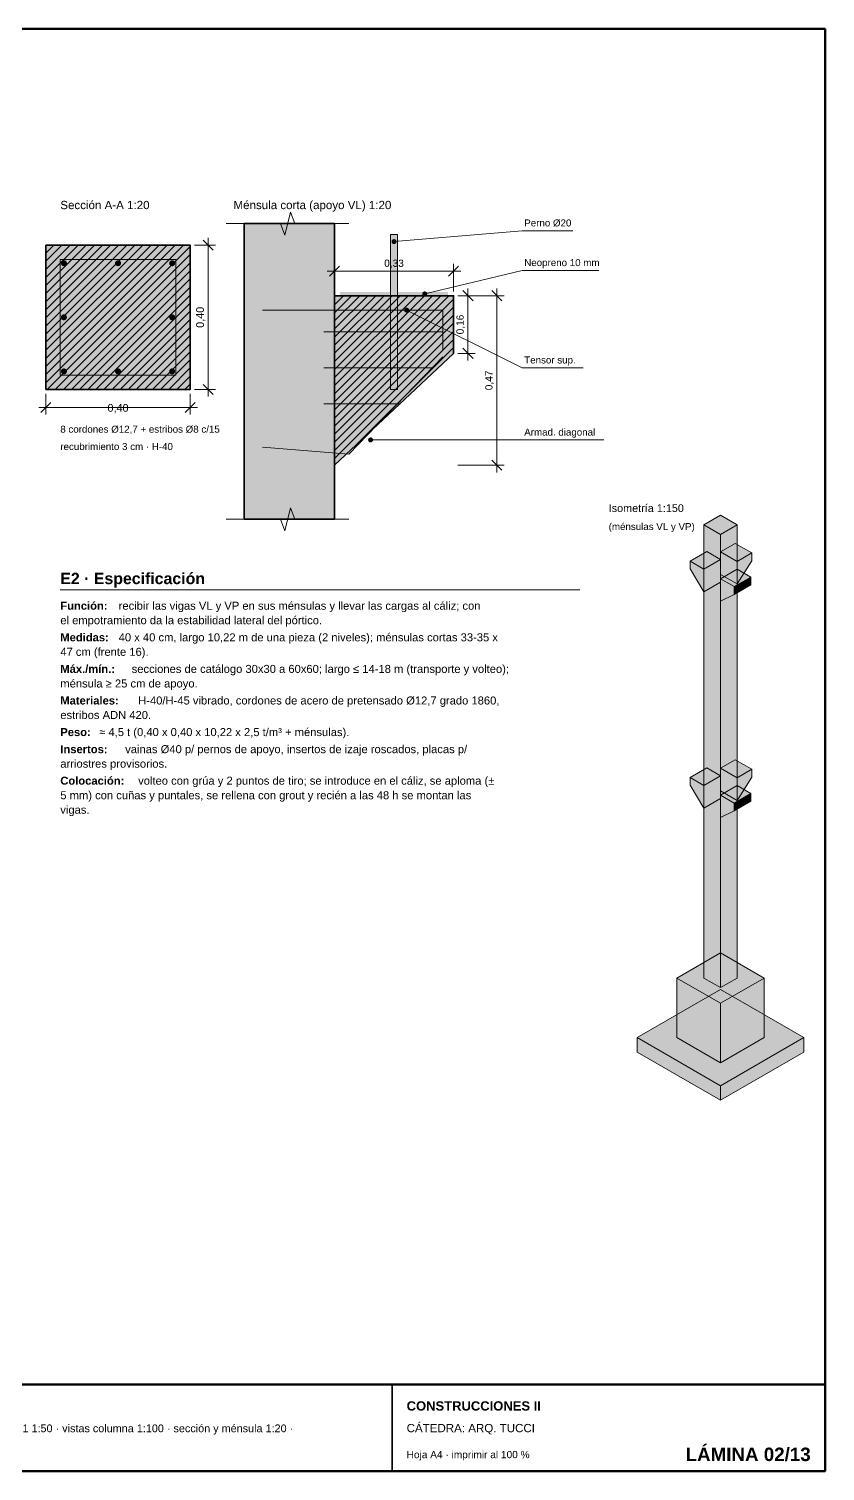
# Model space of a CAD drawing. Header units: millimetres. Extents: x 5 to 292, y 5 to 205.
# Drawn here: x 181.6 to 292, y 5 to 205 of the extents above; entities that cross this region are included whole.
import ezdxf
from ezdxf.enums import TextEntityAlignment as Align

# ---------------------------------------------------------------- set-up
doc = ezdxf.new("R2010")
doc.units = ezdxf.units.MM
for name, color, linetype in [('ARMADURAS-RELLENO', 9, 'Continuous'), ('CONTORNOS', 7, 'Continuous'), ('CONTORNOS-RAYADO', 8, 'Continuous'), ('CONTORNOS-RELLENO', 9, 'Continuous'), ('COTAS', 7, 'Continuous'), ('ISO', 7, 'Continuous'), ('ISO-RELLENO', 9, 'Continuous'), ('LINEAS', 7, 'Continuous'), ('MARCO', 7, 'Continuous'), ('REFERENCIAS', 7, 'Continuous'), ('REFERENCIAS-RELLENO', 9, 'Continuous'), ('TEXTOS', 7, 'Continuous')]:
    doc.layers.add(name, color=color, linetype=linetype)
doc.styles.add('ARIAL', font='arial.ttf')
doc.styles.add('ARIAL-NEGRITA', font='arialbd.ttf')

msp = doc.modelspace()

# ---------------------------------------------------------------- hatches: boundary and pattern name
at = {"layer": 'ARMADURAS-RELLENO', "true_color": 0x000000}
h = msp.add_hatch(color=18, dxfattribs=at)
h.dxf.hatch_style = 1
edge = h.paths.add_edge_path()
edge.add_arc((186.5, 172.5), 0.42, 0, 360)
h = msp.add_hatch(color=18, dxfattribs=at)
h.dxf.hatch_style = 1
edge = h.paths.add_edge_path()
edge.add_arc((194, 172.5), 0.42, 0, 360)
h = msp.add_hatch(color=18, dxfattribs=at)
h.dxf.hatch_style = 1
edge = h.paths.add_edge_path()
edge.add_arc((201.5, 172.5), 0.42, 0, 360)
h = msp.add_hatch(color=18, dxfattribs=at)
h.dxf.hatch_style = 1
edge = h.paths.add_edge_path()
edge.add_arc((186.5, 165), 0.42, 0, 360)
h = msp.add_hatch(color=18, dxfattribs=at)
h.dxf.hatch_style = 1
edge = h.paths.add_edge_path()
edge.add_arc((201.5, 165), 0.42, 0, 360)
h = msp.add_hatch(color=18, dxfattribs=at)
h.dxf.hatch_style = 1
edge = h.paths.add_edge_path()
edge.add_arc((186.5, 157.5), 0.42, 0, 360)
h = msp.add_hatch(color=18, dxfattribs=at)
h.dxf.hatch_style = 1
edge = h.paths.add_edge_path()
edge.add_arc((194, 157.5), 0.42, 0, 360)
h = msp.add_hatch(color=18, dxfattribs=at)
h.dxf.hatch_style = 1
edge = h.paths.add_edge_path()
edge.add_arc((201.5, 157.5), 0.42, 0, 360)
at = {"layer": 'CONTORNOS-RAYADO'}
h = msp.add_hatch(dxfattribs=at)
h.set_pattern_fill('ANSI31', color=8, scale=0.25)
h.paths.add_polyline_path([(184, 155), (204, 155), (204, 175), (184, 175)])
h = msp.add_hatch(dxfattribs=at)
h.set_pattern_fill('ANSI31', color=8, scale=0.25)
h.paths.add_polyline_path([(224, 168), (240.5, 168), (240.5, 160), (224, 144.5)])
at = {"layer": 'CONTORNOS-RELLENO', "true_color": 0xeceeef}
h = msp.add_hatch(color=7, dxfattribs=at)
h.dxf.hatch_style = 1
h.paths.add_polyline_path([(211.5, 137), (224, 137), (224, 178), (211.5, 178)])
at = {"layer": 'CONTORNOS-RELLENO', "true_color": 0x3b3b3b}
h = msp.add_hatch(color=250, dxfattribs=at)
h.dxf.hatch_style = 1
h.paths.add_polyline_path([(231.75, 155), (232.75, 155), (232.75, 176.5), (231.75, 176.5)])
at = {"layer": 'CONTORNOS-RELLENO', "true_color": 0xd3d6d9}
h = msp.add_hatch(color=254, dxfattribs=at)
h.dxf.hatch_style = 1
h.paths.add_polyline_path([(184, 155), (204, 155), (204, 175), (184, 175)])
h = msp.add_hatch(color=254, dxfattribs=at)
h.dxf.hatch_style = 1
h.paths.add_polyline_path([(224, 168), (240.5, 168), (240.5, 160), (224, 144.5)])
at = {"layer": 'CONTORNOS-RELLENO', "true_color": 0x111111}
h = msp.add_hatch(color=250, dxfattribs=at)
h.dxf.hatch_style = 1
h.paths.add_polyline_path([(224.75, 168), (239.75, 168), (239.75, 168.5), (224.75, 168.5)])
at = {"layer": 'ISO-RELLENO', "true_color": 0xb0b5bb}
h = msp.add_hatch(color=253, dxfattribs=at)
h.dxf.hatch_style = 1
h.paths.add_polyline_path([(275.19, 136.22), (277.5, 134.88), (279.81, 136.22), (277.5, 137.55)])
at = {"layer": 'ISO-RELLENO', "true_color": 0xa4a9ae}
h = msp.add_hatch(color=253, dxfattribs=at)
h.dxf.hatch_style = 1
h.paths.add_polyline_path([(275.19, 73.38), (277.5, 72.05), (277.5, 134.88), (275.19, 136.22)])
at = {"layer": 'ISO-RELLENO', "true_color": 0x797d80}
h = msp.add_hatch(color=8, dxfattribs=at)
h.dxf.hatch_style = 1
h.paths.add_polyline_path([(277.5, 72.05), (279.81, 73.38), (279.81, 136.22), (277.5, 134.88)])
at = {"layer": 'ISO-RELLENO', "true_color": 0xb0b5bb}
h = msp.add_hatch(color=253, dxfattribs=at)
h.dxf.hatch_style = 1
h.paths.add_polyline_path([(277.5, 131.42), (275.59, 132.52), (273.29, 131.18), (275.19, 130.08)])
h = msp.add_hatch(color=253, dxfattribs=at)
h.dxf.hatch_style = 1
h.paths.add_polyline_path([(279.52, 133.65), (277.5, 132.48), (279.81, 131.15), (281.83, 132.32)])
at = {"layer": 'ISO-RELLENO', "true_color": 0xa4a9ae}
h = msp.add_hatch(color=253, dxfattribs=at)
h.dxf.hatch_style = 1
h.paths.add_polyline_path([(277.5, 132.48), (277.5, 129.35), (279.81, 128.02), (279.81, 131.15)])
at = {"layer": 'ISO-RELLENO', "true_color": 0x797d80}
h = msp.add_hatch(color=8, dxfattribs=at)
h.dxf.hatch_style = 1
h.paths.add_polyline_path([(279.81, 128.02), (281.83, 131.25), (281.83, 132.32), (279.81, 131.15)])
at = {"layer": 'ISO-RELLENO', "true_color": 0xa4a9ae}
h = msp.add_hatch(color=253, dxfattribs=at)
h.dxf.hatch_style = 1
h.paths.add_polyline_path([(275.19, 130.08), (273.29, 131.18), (273.29, 130.12), (275.19, 126.95)])
at = {"layer": 'ISO-RELLENO', "true_color": 0x797d80}
h = msp.add_hatch(color=8, dxfattribs=at)
h.dxf.hatch_style = 1
h.paths.add_polyline_path([(277.5, 128.28), (277.5, 131.42), (275.19, 130.08), (275.19, 126.95)])
at = {"layer": 'ISO-RELLENO', "true_color": 0xb0b5bb}
h = msp.add_hatch(color=253, dxfattribs=at)
h.dxf.hatch_style = 1
h.paths.add_polyline_path([(281.71, 128.98), (279.81, 130.08), (277.5, 128.75), (279.41, 127.65)])
at = {"layer": 'ISO-RELLENO', "true_color": 0xa4a9ae}
h = msp.add_hatch(color=253, dxfattribs=at)
h.dxf.hatch_style = 1
h.paths.add_polyline_path([(277.5, 125.62), (279.41, 126.58), (279.41, 127.65), (277.5, 128.75)])
at = {"layer": 'ISO-RELLENO', "true_color": 0x797d80}
h = msp.add_hatch(color=8, dxfattribs=at)
h.dxf.hatch_style = 1
h.paths.add_polyline_path([(281.71, 127.92), (281.71, 128.98), (279.41, 127.65), (279.41, 126.58)])
at = {"layer": 'ISO-RELLENO', "true_color": 0xb0b5bb}
h = msp.add_hatch(color=253, dxfattribs=at)
h.dxf.hatch_style = 1
h.paths.add_polyline_path([(277.5, 101.42), (275.59, 102.52), (273.29, 101.18), (275.19, 100.08)])
h = msp.add_hatch(color=253, dxfattribs=at)
h.dxf.hatch_style = 1
h.paths.add_polyline_path([(279.52, 103.65), (277.5, 102.48), (279.81, 101.15), (281.83, 102.32)])
at = {"layer": 'ISO-RELLENO', "true_color": 0xa4a9ae}
h = msp.add_hatch(color=253, dxfattribs=at)
h.dxf.hatch_style = 1
h.paths.add_polyline_path([(277.5, 102.48), (277.5, 99.35), (279.81, 98.02), (279.81, 101.15)])
at = {"layer": 'ISO-RELLENO', "true_color": 0x797d80}
h = msp.add_hatch(color=8, dxfattribs=at)
h.dxf.hatch_style = 1
h.paths.add_polyline_path([(279.81, 98.02), (281.83, 101.25), (281.83, 102.32), (279.81, 101.15)])
at = {"layer": 'ISO-RELLENO', "true_color": 0xa4a9ae}
h = msp.add_hatch(color=253, dxfattribs=at)
h.dxf.hatch_style = 1
h.paths.add_polyline_path([(275.19, 100.08), (273.29, 101.18), (273.29, 100.12), (275.19, 96.95)])
at = {"layer": 'ISO-RELLENO', "true_color": 0x797d80}
h = msp.add_hatch(color=8, dxfattribs=at)
h.dxf.hatch_style = 1
h.paths.add_polyline_path([(277.5, 98.28), (277.5, 101.42), (275.19, 100.08), (275.19, 96.95)])
at = {"layer": 'ISO-RELLENO', "true_color": 0xb0b5bb}
h = msp.add_hatch(color=253, dxfattribs=at)
h.dxf.hatch_style = 1
h.paths.add_polyline_path([(281.71, 98.98), (279.81, 100.08), (277.5, 98.75), (279.41, 97.65)])
at = {"layer": 'ISO-RELLENO', "true_color": 0xa4a9ae}
h = msp.add_hatch(color=253, dxfattribs=at)
h.dxf.hatch_style = 1
h.paths.add_polyline_path([(277.5, 95.62), (279.41, 96.58), (279.41, 97.65), (277.5, 98.75)])
at = {"layer": 'ISO-RELLENO', "true_color": 0x797d80}
h = msp.add_hatch(color=8, dxfattribs=at)
h.dxf.hatch_style = 1
h.paths.add_polyline_path([(281.71, 97.92), (281.71, 98.98), (279.41, 97.65), (279.41, 96.58)])
at = {"layer": 'ISO-RELLENO', "true_color": 0xc2baaa}
h = msp.add_hatch(color=9, dxfattribs=at)
h.dxf.hatch_style = 1
h.paths.add_polyline_path([(271.44, 73.38), (277.5, 69.88), (283.56, 73.38), (277.5, 76.88)])
at = {"layer": 'ISO-RELLENO', "true_color": 0xb5ae9e}
h = msp.add_hatch(color=253, dxfattribs=at)
h.dxf.hatch_style = 1
h.paths.add_polyline_path([(271.44, 65.12), (277.5, 61.62), (277.5, 69.88), (271.44, 73.38)])
at = {"layer": 'ISO-RELLENO', "true_color": 0x858075}
h = msp.add_hatch(color=8, dxfattribs=at)
h.dxf.hatch_style = 1
h.paths.add_polyline_path([(277.5, 61.62), (283.56, 65.12), (283.56, 73.38), (277.5, 69.88)])
at = {"layer": 'ISO-RELLENO', "true_color": 0xc2baaa}
h = msp.add_hatch(color=9, dxfattribs=at)
h.dxf.hatch_style = 1
h.paths.add_polyline_path([(265.95, 65.12), (277.5, 58.45), (289.05, 65.12), (277.5, 71.78)])
at = {"layer": 'ISO-RELLENO', "true_color": 0xb5ae9e}
h = msp.add_hatch(color=253, dxfattribs=at)
h.dxf.hatch_style = 1
h.paths.add_polyline_path([(265.95, 63.12), (277.5, 56.45), (277.5, 58.45), (265.95, 65.12)])
at = {"layer": 'ISO-RELLENO', "true_color": 0x858075}
h = msp.add_hatch(color=8, dxfattribs=at)
h.dxf.hatch_style = 1
h.paths.add_polyline_path([(277.5, 56.45), (289.05, 63.12), (289.05, 65.12), (277.5, 58.45)])
at = {"layer": 'REFERENCIAS-RELLENO', "true_color": 0x000000}
h = msp.add_hatch(color=18, dxfattribs=at)
h.dxf.hatch_style = 1
edge = h.paths.add_edge_path()
edge.add_arc((232.25, 175.5), 0.35, 0, 360)
h = msp.add_hatch(color=18, dxfattribs=at)
h.dxf.hatch_style = 1
edge = h.paths.add_edge_path()
edge.add_arc((236.5, 168.25), 0.35, 0, 360)
h = msp.add_hatch(color=18, dxfattribs=at)
h.dxf.hatch_style = 1
edge = h.paths.add_edge_path()
edge.add_arc((234, 166), 0.35, 0, 360)
h = msp.add_hatch(color=18, dxfattribs=at)
h.dxf.hatch_style = 1
edge = h.paths.add_edge_path()
edge.add_arc((229, 148), 0.35, 0, 360)

# ---------------------------------------------------------------- linework, layer by layer
at = {"layer": 'CONTORNOS', "lineweight": 35}
for points in [[(211.5, 137), (224, 137), (224, 178), (211.5, 178)], [(184, 155), (204, 155), (204, 175), (184, 175)], [(224, 168), (240.5, 168), (240.5, 160), (224, 144.5)]]:
    msp.add_lwpolyline(points, close=True, dxfattribs=at)
at = {"layer": 'CONTORNOS', "lineweight": 9}
msp.add_lwpolyline([(231.75, 155), (232.75, 155), (232.75, 176.5), (231.75, 176.5)], close=True, dxfattribs=at)
at = {"layer": 'CONTORNOS', "color": 26, "lineweight": 18, "true_color": 0x7a1f1f}
msp.add_lwpolyline([(186, 157), (202, 157), (202, 173), (186, 173)], close=True, dxfattribs=at)
at = {"layer": 'COTAS', "lineweight": 13}
for points in [[(206.5, 154), (206.5, 176)], [(223, 171.4), (241.5, 171.4)], [(242.5, 169), (242.5, 159)], [(246.5, 169), (246.5, 143.5)], [(183, 152.5), (205, 152.5)]]:
    msp.add_lwpolyline(points, dxfattribs=at)
at = {"layer": 'COTAS', "lineweight": 9}
for points in [[(204.6, 175), (207.5, 175)], [(224, 168.6), (224, 172.4)], [(240.5, 168.6), (240.5, 172.4)], [(241.1, 168), (243.5, 168)], [(241.1, 168), (247.5, 168)], [(241.1, 160), (243.5, 160)], [(184, 154.4), (184, 151.5)], [(204, 154.4), (204, 151.5)], [(204.6, 155), (207.5, 155)], [(241.1, 144.5), (247.5, 144.5)]]:
    msp.add_lwpolyline(points, dxfattribs=at)
at = {"layer": 'COTAS', "lineweight": 35}
for points in [[(207.2, 174.3), (205.8, 175.7)], [(223.3, 170.7), (224.7, 172.1)], [(239.8, 170.7), (241.2, 172.1)], [(241.8, 168.7), (243.2, 167.3)], [(245.8, 168.7), (247.2, 167.3)], [(241.8, 160.7), (243.2, 159.3)], [(207.2, 154.3), (205.8, 155.7)], [(183.3, 151.8), (184.7, 153.2)], [(203.3, 151.8), (204.7, 153.2)], [(245.8, 145.2), (247.2, 143.8)]]:
    msp.add_lwpolyline(points, dxfattribs=at)
at = {"layer": 'ISO', "lineweight": 13}
for points in [[(275.19, 136.22), (277.5, 134.88), (279.81, 136.22), (277.5, 137.55)], [(275.19, 73.38), (277.5, 72.05), (277.5, 134.88), (275.19, 136.22)], [(277.5, 72.05), (279.81, 73.38), (279.81, 136.22), (277.5, 134.88)], [(277.5, 131.42), (275.59, 132.52), (273.29, 131.18), (275.19, 130.08)], [(279.52, 133.65), (277.5, 132.48), (279.81, 131.15), (281.83, 132.32)], [(277.5, 132.48), (277.5, 129.35), (279.81, 128.02), (279.81, 131.15)], [(279.81, 128.02), (281.83, 131.25), (281.83, 132.32), (279.81, 131.15)], [(275.19, 130.08), (273.29, 131.18), (273.29, 130.12), (275.19, 126.95)], [(277.5, 128.28), (277.5, 131.42), (275.19, 130.08), (275.19, 126.95)], [(281.71, 128.98), (279.81, 130.08), (277.5, 128.75), (279.41, 127.65)], [(277.5, 125.62), (279.41, 126.58), (279.41, 127.65), (277.5, 128.75)], [(281.71, 127.92), (281.71, 128.98), (279.41, 127.65), (279.41, 126.58)], [(277.5, 101.42), (275.59, 102.52), (273.29, 101.18), (275.19, 100.08)], [(279.52, 103.65), (277.5, 102.48), (279.81, 101.15), (281.83, 102.32)], [(277.5, 102.48), (277.5, 99.35), (279.81, 98.02), (279.81, 101.15)], [(279.81, 98.02), (281.83, 101.25), (281.83, 102.32), (279.81, 101.15)], [(275.19, 100.08), (273.29, 101.18), (273.29, 100.12), (275.19, 96.95)], [(277.5, 98.28), (277.5, 101.42), (275.19, 100.08), (275.19, 96.95)], [(281.71, 98.98), (279.81, 100.08), (277.5, 98.75), (279.41, 97.65)], [(277.5, 95.62), (279.41, 96.58), (279.41, 97.65), (277.5, 98.75)], [(281.71, 97.92), (281.71, 98.98), (279.41, 97.65), (279.41, 96.58)]]:
    msp.add_lwpolyline(points, close=True, dxfattribs=at)
at = {"layer": 'ISO', "lineweight": 9}
for points in [[(271.44, 73.38), (277.5, 69.88), (283.56, 73.38), (277.5, 76.88)], [(271.44, 65.12), (277.5, 61.62), (277.5, 69.88), (271.44, 73.38)], [(277.5, 61.62), (283.56, 65.12), (283.56, 73.38), (277.5, 69.88)], [(265.95, 65.12), (277.5, 58.45), (289.05, 65.12), (277.5, 71.78)], [(265.95, 63.12), (277.5, 56.45), (277.5, 58.45), (265.95, 65.12)], [(277.5, 56.45), (289.05, 63.12), (289.05, 65.12), (277.5, 58.45)]]:
    msp.add_lwpolyline(points, close=True, dxfattribs=at)
at = {"layer": 'LINEAS', "lineweight": 13}
for points in [[(209, 178), (216.5, 178), (217.1, 176.4), (217.9, 179.6), (218.5, 178), (226, 178)], [(209, 137), (216.5, 137), (217.1, 135.4), (217.9, 138.6), (218.5, 137), (226, 137)]]:
    msp.add_lwpolyline(points, dxfattribs=at)
at = {"layer": 'LINEAS', "color": 26, "lineweight": 18, "true_color": 0x7a1f1f}
msp.add_lwpolyline([(214, 166), (239, 166), (239, 160.5)], dxfattribs=at)
at = {"layer": 'LINEAS', "color": 26, "lineweight": 9, "true_color": 0x7a1f1f}
for points in [[(222.5, 163), (239, 163)], [(222.5, 158), (237.65, 158)], [(222.5, 153), (233.15, 153)]]:
    msp.add_lwpolyline(points, dxfattribs=at)
at = {"layer": 'LINEAS', "color": 26, "lineweight": 13, "true_color": 0x7a1f1f}
msp.add_lwpolyline([(214, 147), (226, 146), (239, 159.5)], dxfattribs=at)
at = {"layer": 'LINEAS', "lineweight": 18}
msp.add_lwpolyline([(186, 127.2), (258, 127.2)], dxfattribs=at)
at = {"layer": 'MARCO', "lineweight": 50}
for points in [[(5, 205), (292, 205), (292, 5), (5, 5)], [(5, 17), (292, 17), (292, 5), (5, 5)]]:
    msp.add_lwpolyline(points, close=True, dxfattribs=at)
at = {"layer": 'MARCO', "lineweight": 35}
msp.add_lwpolyline([(232, 17), (232, 5)], dxfattribs=at)
at = {"layer": 'REFERENCIAS', "lineweight": 13}
for points in [[(232.25, 175.5), (250, 177)], [(250, 177), (257.04, 177)], [(236.5, 168.25), (250, 171.5)], [(250, 171.5), (260.62, 171.5)], [(234, 166), (250, 158)], [(250, 158), (258.47, 158)], [(229, 148), (250, 148)], [(250, 148), (261.33, 148)]]:
    msp.add_lwpolyline(points, dxfattribs=at)

# ---------------------------------------------------------------- texts
at = {"layer": 'COTAS', "style": 'ARIAL'}
for s, height, p in [('0,33', 1.002, (232.25, 172)), ('0,40', 1.074, (194, 151.9))]:
    msp.add_text(s, height=height, dxfattribs=at).set_placement(p, align=Align.CENTER)
for s, height, p in [('0,40', 1.074, (205.9, 165)), ('0,16', 1.002, (241.9, 164)), ('0,47', 1.002, (245.9, 156.25))]:
    msp.add_text(s, height=height, rotation=90, dxfattribs=at).set_placement(p, align=Align.CENTER)
at = {"layer": 'MARCO'}
for s, height, style, p in [('CONSTRUCCIONES II', 1.2888, 'ARIAL-NEGRITA', (234, 13.4)), ('Corte y planta E1 1:50 · vistas columna 1:100 · sección y ménsula 1:20 ·', 1.074, 'ARIAL', (170, 10.4)), ('CÁTEDRA: ARQ. TUCCI', 1.1456, 'ARIAL', (234, 10.4)), ('Hoja A4 · imprimir al 100 %', 1.0024, 'ARIAL', (234, 6.8))]:
    msp.add_text(s, height=height, dxfattribs=dict(at, style=style)).set_placement(p)
at = {"layer": 'MARCO', "style": 'ARIAL-NEGRITA'}
msp.add_text('LÁMINA 02/13', height=1.8616, dxfattribs=at).set_placement((290, 6.4), align=Align.RIGHT)
at = {"layer": 'TEXTOS', "color": 250, "true_color": 0x222222, "style": 'ARIAL'}
for s, height, p in [('Sección A-A 1:20', 1.1456, (186, 180)), ('Ménsula corta (apoyo VL) 1:20', 1.1456, (210, 180)), ('Isometría 1:150', 1.074, (262, 138)), ('(ménsulas VL y VP)', 0.9666, (262, 135.5))]:
    msp.add_text(s, height=height, dxfattribs=at).set_placement(p)
at = {"layer": 'TEXTOS'}
for s, height, style, p in [('Perno Ø20', 0.967, 'ARIAL', (250.3, 177.6)), ('Neopreno 10 mm', 0.9666, 'ARIAL', (250.3, 172.1)), ('Tensor sup.', 0.9666, 'ARIAL', (250.3, 158.6)), ('8 cordones Ø12,7 + estribos Ø8 c/15', 0.9666, 'ARIAL', (186, 149)), ('Armad. diagonal', 0.9666, 'ARIAL', (250.3, 148.6)), ('recubrimiento 3 cm · H-40', 0.9666, 'ARIAL', (186, 146.6)), ('E2 · Especificación', 1.5752, 'ARIAL-NEGRITA', (186, 128)), ('Función:', 1.11, 'ARIAL-NEGRITA', (186, 124.45)), ('recibir las vigas VL y VP en sus ménsulas y llevar las cargas al cáliz; con', 1.1098, 'ARIAL', (194.09, 124.45)), ('el empotramiento da la estabilidad lateral del pórtico.', 1.1098, 'ARIAL', (186, 122.44)), ('Medidas:', 1.11, 'ARIAL-NEGRITA', (186, 120.07)), ('40 x 40 cm, largo 10,22 m de una pieza (2 niveles); ménsulas cortas 33-35 x', 1.1098, 'ARIAL', (194.09, 120.07)), ('47 cm (frente 16).', 1.1098, 'ARIAL', (186, 118.06)), ('Máx./mín.:', 1.11, 'ARIAL-NEGRITA', (186, 115.69)), ('secciones de catálogo 30x30 a 60x60; largo ≤ 14-18 m (transporte y volteo);', 1.1098, 'ARIAL', (195.89, 115.69)), ('ménsula ≥ 25 cm de apoyo.', 1.1098, 'ARIAL', (186, 113.67)), ('Materiales:', 1.1098, 'ARIAL-NEGRITA', (186, 111.31)), ('H-40/H-45 vibrado, cordones de acero de pretensado Ø12,7 grado 1860,', 1.1098, 'ARIAL', (196.79, 111.31)), ('estribos ADN 420.', 1.1098, 'ARIAL', (186, 109.3)), ('Peso:', 1.11, 'ARIAL-NEGRITA', (186, 106.93)), ('≈ 4,5 t (0,40 x 0,40 x 10,22 x 2,5 t/m³ + ménsulas).', 1.1098, 'ARIAL', (191.39, 106.93)), ('Insertos:', 1.11, 'ARIAL-NEGRITA', (186, 104.56)), ('vainas Ø40 p/ pernos de apoyo, insertos de izaje roscados, placas p/', 1.1098, 'ARIAL', (194.99, 104.56)), ('arriostres provisorios.', 1.1098, 'ARIAL', (186, 102.55)), ('Colocación:', 1.1098, 'ARIAL-NEGRITA', (186, 100.19)), ('volteo con grúa y 2 puntos de tiro; se introduce en el cáliz, se aploma (±', 1.1098, 'ARIAL', (196.79, 100.19)), ('5 mm) con cuñas y puntales, se rellena con grout y recién a las 48 h se montan las', 1.1098, 'ARIAL', (186, 98.17)), ('vigas.', 1.11, 'ARIAL', (186, 96.16))]:
    msp.add_text(s, height=height, dxfattribs=dict(at, style=style)).set_placement(p)

doc.saveas('drawing.dxf')
